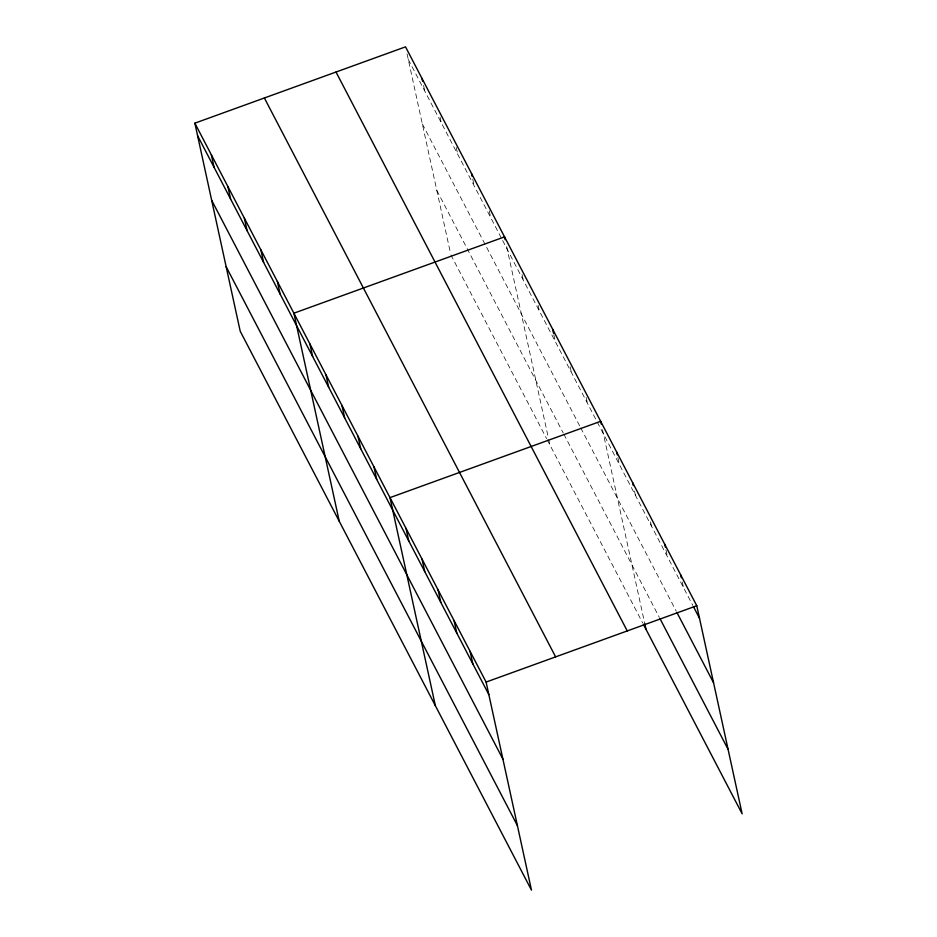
<?xml version="1.0" encoding="UTF-8"?>
<svg xmlns="http://www.w3.org/2000/svg" width="937" height="937" viewBox="0 0 937 937"><rect width="100%" height="100%" fill="white"/><g stroke="black" fill="none" stroke-linecap="round" stroke-linejoin="round"><path stroke-width="0.7" stroke-dasharray="4.68 3.51" d="M408.251 59.382L501.998 239.275M502.654 240.54L692.83 605.466M422.318 123.918L580.085 426.651M580.753 427.928L676.198 611.088M436.818 190.398L563.207 432.941M563.875 434.218L659.32 617.378M450.896 254.934L546.611 438.621M547.278 439.886L642.688 622.988M682.265 581.971L683.483 587.534M665.949 549.832L667.46 556.801M650.536 521.886L651.449 526.055M634.513 491.14L635.427 495.322M617.893 457.619L619.404 464.576M602.479 429.661L644.808 623.784M586.152 397.534L587.37 403.097M570.141 366.789L571.347 372.364M553.814 334.661L555.336 341.618M538.096 305.31L539.314 310.885M522.085 274.576L523.291 280.14M506.671 246.618L548.391 437.942M548.695 439.348L549.914 444.958M489.255 210.778L490.777 217.735M472.752 179.108L474.274 186.065M456.249 147.437L457.771 154.394M440.05 117.148L441.257 122.724M423.547 85.478L424.754 91.053M407.045 53.807L450.58 253.529"/><path stroke-width="1.41" d="M194.861 123.169L486.104 682.066L531.478 890.15L240.223 331.253L194.861 123.169L405.522 46.85L696.777 605.747L742.139 813.831L643.356 624.265M486.104 682.066L696.777 605.747M693.497 606.743L699.506 618.279M676.865 612.365L713.572 682.804M659.988 618.654L728.072 749.295M336.008 72.032L627.251 630.929M264.375 97.987L555.629 656.884M197.59 135.701L488.845 694.598M211.657 200.237L502.911 759.134M226.157 266.729L517.411 825.614M680.754 575.002L681.363 577.789M664.731 544.268L665.34 547.044M632.698 482.789L633.307 485.577M616.675 452.044L617.284 454.832M601.261 424.098L600.664 421.31L390.003 497.629L435.365 705.713M644.808 623.784L646.026 629.395M552.607 329.086L553.509 333.267M505.148 239.661L504.551 236.874L293.89 313.192L339.253 521.277M471.534 173.532L472.143 176.32M422.025 78.521L422.634 81.308M470.093 651.332L472.822 663.864M454.07 620.587L456.799 633.119M438.059 589.853L440.788 602.386M422.037 559.108L424.766 571.64M406.014 528.374L408.743 540.907M373.98 466.895L376.709 479.428M357.957 436.15L360.686 448.682M341.946 405.416L344.675 417.949M325.924 374.671L328.653 387.204M309.901 343.938L312.63 356.47M277.375 281.522L280.116 294.054M260.873 249.851L263.613 262.383M244.37 218.18L247.099 230.713M227.867 186.51L230.596 199.042M211.364 154.839L214.093 167.372"/></g></svg>
